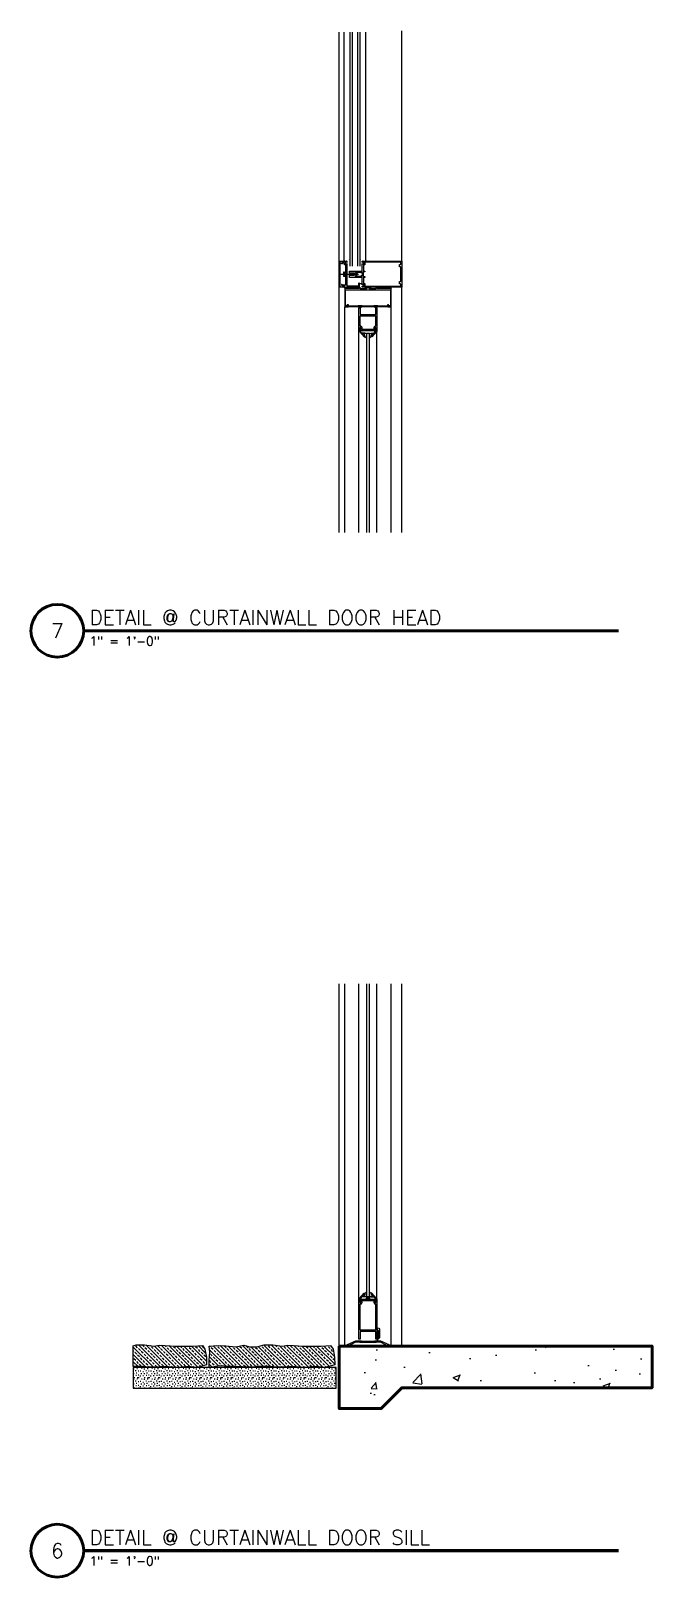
# Model space of a CAD drawing. Header units: inches. Extents: x 4066 to 5785, y 40 to 930.
# Drawn here: x 5228.2 to 5287.8, y 39.7 to 188.1 of the extents above; entities that cross this region are included whole.
import ezdxf
from ezdxf.enums import TextEntityAlignment as Align

# ---------------------------------------------------------------- set-up
doc = ezdxf.new("R2010")
doc.units = ezdxf.units.IN
doc.header["$LTSCALE"] = 0.5
doc.header["$MEASUREMENT"] = 0
doc.layers.get('0').update_dxf_attribs({"lineweight": 18})
for name, color, linetype, lineweight in [('A-Detl-Fine', 90, 'Continuous', 18), ('A-Detl-Medm', 31, 'Continuous', 25), ('A-Detl-Patt', 190, 'Continuous', 18), ('A-Detl-Thin', 150, 'Continuous', 18), ('A-Detl-Wide', 213, 'Continuous', 50), ('G-Anno-Ttlb', 213, 'Continuous', 50)]:
    doc.layers.add(name, color=color, linetype=linetype, lineweight=lineweight)
doc.styles.add('Arch-Dim', font='romans.shx', dxfattribs={"width": 0.75})
doc.styles.add('RomanS', font='romans.shx')

# ---------------------------------------------------------------- blocks, each defined once
blk = doc.blocks.new('*U60')
at = {"layer": 'A-Detl-Patt'}
h = blk.add_hatch(dxfattribs=at)
h.set_pattern_fill('ANSI33', color=256, scale=2, style=0)
h.paths.add_polyline_path([(0.85, -0.06), (1.71, 0.04), (2.68, -0.07), (3.59, 0.01), (4.49, 0.01), (5.45, -0.02), (6.07, 0.04), (6.74, 0.02), (7.26, 0.07), (7.81, -0.02), (8.78, -0.01), (9.39, 0.02), (10.07, 0.02), (11.01, 0.1), (11.98, -0.08), (11.97, 0.65), (11.92, 1.42), (11.97, 2), (11.11, 2.04), (10.39, 2.02), (9.42, 1.91), (8.66, 2.07), (8.12, 1.93), (7.41, 1.91), (6.7, 2.1), (5.88, 2.1), (4.99, 1.99), (4.45, 2.07), (3.89, 2.06), (2.93, 1.98), (2.03, 2), (1.23, 1.98), (0.33, 2.04), (0.09, 1.71), (-0.05, 0.92), (-0.07, 0.18)])
at = {"color": 0, "linetype": 'ByBlock'}
blk.add_lwpolyline([(0.85, -0.06), (1.71, 0.04), (2.68, -0.07), (3.59, 0.01), (4.49, 0.01), (5.45, -0.02), (6.07, 0.04), (6.74, 0.02), (7.26, 0.07), (7.81, -0.02), (8.78, -0.01), (9.39, 0.02), (10.07, 0.02), (11.01, 0.1), (11.98, -0.08), (11.97, 0.65), (11.92, 1.42), (11.97, 2), (11.11, 2.04), (10.39, 2.02), (9.42, 1.91), (8.66, 2.07), (8.12, 1.93), (7.41, 1.91), (6.7, 2.1), (5.88, 2.1), (4.99, 1.99), (4.45, 2.07), (3.89, 2.06), (2.93, 1.98), (2.03, 2), (1.23, 1.98), (0.33, 2.04), (0.09, 1.71), (-0.05, 0.92), (-0.07, 0.18)], close=True, dxfattribs=at)
blk = doc.blocks.new('*U158')
at = {"layer": 'A-Detl-Patt'}
h = blk.add_hatch(dxfattribs=at)
h.set_pattern_fill('ANSI33', color=256, scale=2, style=0)
h.paths.add_polyline_path([(0.85, -0.06), (1.71, 0.04), (2.68, -0.07), (3.59, 0.01), (4.49, 0.01), (5.45, -0.02), (6.07, 0.04), (6.74, 0.02), (6.96, 0.04), (6.96, 2.03), (6.7, 2.1), (5.88, 2.1), (4.99, 1.99), (4.45, 2.07), (3.89, 2.06), (2.93, 1.98), (2.03, 2), (1.23, 1.98), (0.33, 2.04), (0.09, 1.71), (-0.05, 0.92), (-0.07, 0.18)], flags=0)
at = {"color": 0, "linetype": 'ByBlock'}
blk.add_lwpolyline([(0.85, -0.06), (1.71, 0.04), (2.68, -0.07), (3.59, 0.01), (4.49, 0.01), (5.45, -0.02), (6.07, 0.04), (6.74, 0.02), (6.96, 0.04), (6.96, 2.03), (6.7, 2.1), (5.88, 2.1), (4.99, 1.99), (4.45, 2.07), (3.89, 2.06), (2.93, 1.98), (2.03, 2), (1.23, 1.98), (0.33, 2.04), (0.09, 1.71), (-0.05, 0.92), (-0.07, 0.18), (0.85, -0.06)], close=True, dxfattribs=at)
blk = doc.blocks.new('*U67')
at = {"layer": 'A-Detl-Patt'}
h = blk.add_hatch(dxfattribs=at)
h.set_pattern_fill('CONCRETE_C', color=256, style=0)
h.set_pattern_definition([(50, (0, 0), (7.1726, -0.6275), [0.75, -8.25]), (355, (0, 0), (-1.3875, 7.522), [0.6, -6.6]), (100.451, (0.598, -0.052), (5.7851, 6.8944), [0.6374, -7.0114]), (46.184, (0, 2), (10.6724, -1.6552), [1.125, -12.375]), (96.636, (0.889, 1.862), (9.3466, 9.741), [0.956, -10.517]), (351.184, (0, 2), (9.3466, 9.741), [0.9, -9.9]), (21, (1, 1.5), (5.9691, -4.0262), [0.75, -8.25]), (326, (1, 1.5), (2.4332, 7.2515), [0.6, -6.6]), (71.451, (1.4974, 1.1645), (8.4022, 3.2253), [0.6374, -7.0114]), (37.5, (0, 0), (0.1216, 3.32894), [0, -6.52, 0, -6.7, 0, -6.625]), (7.5, (0, 0), (2.6307, 3.9441), [0, -3.82, 0, -6.37, 0, -2.525]), (327.5, (-2.23, 0), (5.33822, -0.22555), [0, -2.5, 0, -7.8, 0, -10.35]), (317.5, (-3.23, 0), (5.83186, 1.00105), [0, -3.25, 0, -5.18, 0, -7.35])])
h.paths.add_polyline_path([(0, 0), (0, -6), (4, -6), (6, -4), (30, -4), (30, 0)], flags=0)
at = {"layer": 'A-Detl-Wide'}
blk.add_lwpolyline([(0, 0), (0, -6), (4, -6), (6, -4), (30, -4), (30, 0), (0, 0)], close=True, dxfattribs=at)
blk = doc.blocks.new('Anno_Title_A1')
at = {"color": 0, "linetype": 'ByBlock', "lineweight": -2}
blk.add_circle((0, 0), 2.25, dxfattribs=at)
blk.add_circle((0, 0), 2.25, dxfattribs=at)
at = {"color": 0, "linetype": 'ByBlock', "lineweight": -2, "style": 'RomanS'}
blk.add_attdef('NUMBER', text='', height=1.25, dxfattribs=at).set_placement((0, 0), align=Align.MIDDLE)
blk = doc.blocks.new('Anno_Title_T1')
at = {"color": 0, "linetype": 'ByBlock', "lineweight": -2, "style": 'RomanS'}
blk.add_attdef('TITLE', (2.75, 0.5), '', height=1.25, dxfattribs=at)
blk.add_attdef('SCALE', text='', height=0.75, dxfattribs=at).set_placement((2.75, -0.5), align=Align.TOP_LEFT)

msp = doc.modelspace()

# ---------------------------------------------------------------- hatches: boundary and pattern name
at = {"layer": 'A-Detl-Patt'}
h = msp.add_hatch(dxfattribs=at)
h.set_pattern_fill('GENERAL_STIPPLE', color=256, style=0)
h.set_pattern_definition([(180, (5257.422, 59.8221), (0, 1), [0, -1]), (180, (5257.102, 59.8421), (0, 1), [0, -1]), (180, (5257.282, 60.0621), (0, 1), [0, -1]), (180, (5257.062, 60.2221), (0, 1), [0, -1]), (180, (5257.322, 60.2821), (0, 1), [0, -1]), (180, (5257.242, 60.5221), (0, 1), [0, -1]), (180, (5257.382, 60.7021), (0, 1), [0, -1]), (180, (5257.062, 60.6821), (0, 1), [0, -1]), (180, (5256.822, 60.7221), (0, 1), [0, -1]), (180, (5256.702, 60.4821), (0, 1), [0, -1]), (180, (5256.502, 60.4621), (0, 1), [0, -1]), (180, (5256.502, 60.1021), (0, 1), [0, -1]), (180, (5256.682, 59.9821), (0, 1), [0, -1]), (180, (5256.962, 60.0421), (0, 1), [0, -1]), (180, (5256.782, 60.2221), (0, 1), [0, -1]), (180, (5256.962, 60.4021), (0, 1), [0, -1]), (180, (5256.542, 59.8421), (0, 1), [0, -1])])
h.paths.add_polyline_path([(5257.46205, 57.80212), (5257.46205, 59.80212), (5238.00842, 59.80212), (5238.00842, 57.80212)], flags=0)

# ---------------------------------------------------------------- linework, layer by layer
at = {"layer": 'A-Detl-Fine'}
for p, q in [((5258.2309, 165.96327), (5258.23092, 187.94165)), ((5260.31041, 165.96327), (5260.31043, 187.94165)), ((5257.90882, 164.71327), (5259.60263, 164.71327)), ((5258.15993, 164.87226), (5258.15993, 164.56788)), ((5258.17222, 164.90667), (5258.19093, 164.90667)), ((5258.19093, 164.90667), (5258.19093, 164.53348)), ((5258.19485, 164.92299), (5258.33453, 164.92299)), ((5258.19485, 164.82153), (5258.33453, 164.82153)), ((5258.22016, 166.02228), (5258.22016, 165.96148)), ((5258.33453, 164.97008), (5258.37453, 164.97008)), ((5258.33453, 164.97008), (5258.33453, 164.47008)), ((5258.37453, 164.97008), (5258.37453, 164.47008)), ((5260.31015, 166.02228), (5260.31015, 165.96327)), ((5258.17222, 164.53348), (5258.19093, 164.53348)), ((5258.19485, 164.61861), (5258.33453, 164.61861)), ((5258.19485, 164.51716), (5258.33453, 164.51716)), ((5258.33453, 164.47008), (5258.37453, 164.47008)), ((5259.71914, 163.83327), (5259.96914, 163.83327)), ((5259.6299, 161.62327), (5259.6299, 161.65827)), ((5259.8999, 161.65827), (5259.6299, 161.65827)), ((5259.8999, 161.62327), (5259.6299, 161.62327)), ((5259.66346, 161.56802), (5259.65664, 161.47047)), ((5259.66732, 161.62327), (5259.66618, 161.60697)), ((5259.69177, 161.62327), (5259.68376, 161.47047)), ((5259.71617, 161.62327), (5259.71083, 161.47047)), ((5259.74054, 161.62327), (5259.73787, 161.47047)), ((5259.7649, 161.47047), (5259.7649, 161.62327)), ((5259.79192, 161.47047), (5259.78925, 161.62327)), ((5259.81914, 161.47047), (5259.8138, 161.62327)), ((5259.84621, 161.47047), (5259.8382, 161.62327)), ((5259.86378, 161.60711), (5259.86265, 161.62327)), ((5259.87333, 161.47047), (5259.86652, 161.56791)), ((5259.8999, 161.62327), (5259.8999, 161.65827)), ((5261.1409, 161.62327), (5261.1409, 161.65827)), ((5261.4109, 161.65827), (5261.1409, 161.65827)), ((5261.4109, 161.62327), (5261.1409, 161.62327)), ((5261.17446, 161.56802), (5261.16764, 161.47047)), ((5261.17832, 161.62327), (5261.17718, 161.60697)), ((5261.20277, 161.62327), (5261.19476, 161.47047)), ((5261.22717, 161.62327), (5261.22183, 161.47047)), ((5261.25154, 161.62327), (5261.24887, 161.47047)), ((5261.2759, 161.47047), (5261.2759, 161.62327)), ((5261.30292, 161.47047), (5261.30025, 161.62327)), ((5261.33014, 161.47047), (5261.3248, 161.62327)), ((5261.35721, 161.47047), (5261.3492, 161.62327)), ((5261.37478, 161.60711), (5261.37365, 161.62327)), ((5261.38433, 161.47047), (5261.37752, 161.56791)), ((5261.4109, 161.62327), (5261.4109, 161.65827)), ((5259.65839, 139.94165), (5259.6584, 159.22682)), ((5261.38239, 139.94165), (5261.3824, 159.22682)), ((5259.65839, 66.40109), (5259.65839, 96.60943)), ((5261.38239, 66.3996), (5261.38239, 96.60943)), ((5260.7079, 66.58709), (5260.3329, 66.58709)), ((5260.3329, 66.58709), (5260.3329, 66.33709)), ((5260.70313, 66.58439), (5260.33577, 66.34264)), ((5260.33577, 66.58439), (5260.7055, 66.34264)), ((5260.7079, 66.33709), (5260.7079, 66.58709))]:
    msp.add_line(p, q, dxfattribs=at)
at = {"layer": 'A-Detl-Fine', "linetype": 'Continuous'}
for p, q in [((5260.30634, 159.02338), (5260.2079, 159.02338)), ((5260.35123, 159.01119), (5260.30634, 159.02338)), ((5260.35123, 159.01119), (5260.30634, 159.02338)), ((5260.3832, 158.97922), (5260.35123, 159.01119)), ((5260.3832, 158.97922), (5260.35123, 159.01119)), ((5260.39539, 158.93433), (5260.3832, 158.97922)), ((5260.39539, 158.93433), (5260.3832, 158.97922)), ((5260.65759, 158.97922), (5260.6454, 158.93433)), ((5260.65759, 158.97922), (5260.6454, 158.93433)), ((5260.68956, 159.01119), (5260.65759, 158.97922)), ((5260.68956, 159.01119), (5260.65759, 158.97922)), ((5260.73445, 159.02338), (5260.68956, 159.01119)), ((5260.73445, 159.02338), (5260.68956, 159.01119)), ((5260.73445, 159.02338), (5260.8329, 159.02338)), ((5260.285, 158.66076), (5260.20758, 158.69737)), ((5260.285, 158.66076), (5260.20758, 158.69737)), ((5260.3954, 158.56313), (5260.285, 158.66076)), ((5260.34917, 158.60401), (5260.285, 158.66076)), ((5260.75548, 158.66076), (5260.6454, 158.56427)), ((5260.75548, 158.66076), (5260.69074, 158.60401)), ((5260.83321, 158.69737), (5260.75548, 158.66076)), ((5260.83321, 158.69737), (5260.75548, 158.66076))]:
    msp.add_line(p, q, dxfattribs=at)
at = {"layer": 'A-Detl-Fine', "const_width": 0.01111}
for points in [[(5258.7704, 166.10025), (5258.22016, 166.02228)], [(5258.74762, 165.01914), (5258.50332, 165.01914)], [(5258.50355, 165.49457), (5258.74786, 165.49457)], [(5259.7704, 166.09876), (5260.31015, 166.02228)], [(5259.96891, 165.49457), (5259.7704, 165.49457)], [(5258.50332, 164.4074), (5258.74762, 164.4074)]]:
    msp.add_lwpolyline(points, dxfattribs=at)
at = {"layer": 'A-Detl-Fine', "linetype": 'Continuous', "const_width": 0.01111}
for points in [[(5258.74762, 164.95807), (5258.74762, 165.01914)], [(5258.74762, 164.4074), (5258.74762, 164.46848)]]:
    msp.add_lwpolyline(points, dxfattribs=at)
at = {"layer": 'A-Detl-Fine'}
for points in [[(5260.3954, 66.69439, -0.414213716), (5260.30634, 66.60534), (5260.2079, 66.60534)], [(5260.6454, 66.69439, 0.414213716), (5260.73445, 66.60534), (5260.8329, 66.60534)]]:
    msp.add_lwpolyline(points, format="xyb", dxfattribs=at)
msp.add_lwpolyline([(5261.56685, 62.63309), (5261.64685, 62.63309), (5261.64685, 62.95309), (5261.59785, 62.95309), (5261.59785, 62.90809), (5261.53285, 62.90809), (5261.53285, 62.95509), (5261.48285, 63.01609), (5261.48285, 63.24709), (5261.53285, 63.30809), (5261.53285, 63.35509), (5261.59785, 63.35509), (5261.59785, 63.31009), (5261.64685, 63.31009), (5261.64685, 63.47009), (5261.64385, 63.49009), (5261.63385, 63.50709), (5261.61985, 63.52109), (5261.60085, 63.53009), (5261.39685, 63.58509), (5261.39685, 62.63309), (5261.47685, 62.63309), (5261.39585, 62.42409), (5261.39385, 62.41309), (5261.40085, 62.39409), (5261.41585, 62.38509), (5261.43385, 62.38609), (5261.44785, 62.40009), (5261.56685, 62.63309), (5261.56685, 62.65509), (5261.58685, 62.65509), (5261.58685, 62.79009), (5261.45685, 62.79009), (5261.45685, 62.65509), (5261.47685, 62.65509), (5261.47685, 62.63309)], dxfattribs=at)
msp.add_lwpolyline([(5261.64685, 62.95609), (5261.64685, 63.30709), (5261.59385, 63.30709), (5261.59385, 63.35309), (5261.53785, 63.35309), (5261.53785, 62.91009), (5261.59385, 62.91009), (5261.59385, 62.95609)], close=True, dxfattribs=at)
for centre in [(5258.52056, 163.40077), (5262.5204, 163.40077)]:
    msp.add_circle(centre, 0.0625, dxfattribs=at)
for centre, radius, start, end in [((5258.21424, 164.87226), 0.05431, 110.9107, 249.0893), ((5258.32478, 164.72008), 0.16485, 142.0123, 217.9877), ((5258.21424, 164.56788), 0.05431, 110.9107, 249.0893), ((5258.22502, 163.40077), 0.09338, 317.9864211, 42.0135789), ((5262.81578, 163.40077), 0.09338, 137.9864211, 222.0135789), ((5260.11696, 67.22231), 0.30526, 287.3296553, 335.8014888), ((5260.92383, 67.22231), 0.30526, 204.1985112, 252.6703447)]:
    msp.add_arc(centre, radius, start, end, dxfattribs=at)
at = {"layer": 'A-Detl-Medm', "linetype": 'Continuous'}
for p, q in [((5258.77068, 187.94165), (5258.77065, 165.47465)), ((5259.02065, 165.47465), (5259.02068, 187.94165)), ((5259.52068, 187.94165), (5259.52065, 165.47465)), ((5259.77065, 165.47465), (5259.77068, 187.94165)), ((5260.3954, 139.94165), (5260.3954, 159.03932)), ((5260.3954, 159.03932), (5260.6454, 159.03932)), ((5260.6454, 159.03932), (5260.6454, 139.94165)), ((5260.3954, 66.58709), (5260.3954, 96.60943)), ((5260.6454, 96.60943), (5260.6454, 66.58709))]:
    msp.add_line(p, q, dxfattribs=at)
at = {"layer": 'A-Detl-Medm', "linetype": 'Continuous', "const_width": 0.01111}
for points in [[(5259.7704, 165.47465), (5258.7704, 165.47465)], [(5259.5204, 165.71895), (5259.0204, 165.71895)]]:
    msp.add_lwpolyline(points, dxfattribs=at)
at = {"layer": 'A-Detl-Medm'}
msp.add_lwpolyline([(5257.46205, 57.80212), (5257.46205, 59.80212), (5238.00842, 59.80212), (5238.00842, 57.80212), (5257.46205, 57.80212)], close=True, dxfattribs=at)
at = {"layer": 'A-Detl-Thin'}
for p, q in [((5257.77065, 165.96327), (5257.77068, 187.94165)), ((5263.77072, 165.96327), (5263.77077, 188.05969)), ((5257.7704, 163.46327), (5257.7704, 165.96327)), ((5257.7704, 165.96327), (5258.20428, 165.96327)), ((5258.18475, 165.91439), (5257.82903, 165.91439)), ((5257.82903, 165.91439), (5257.82903, 163.51212)), ((5257.97956, 165.74255), (5257.98469, 165.76168)), ((5257.98479, 165.7228), (5257.97956, 165.74255)), ((5257.98469, 165.76168), (5257.99909, 165.77616)), ((5257.99927, 165.7084), (5257.98479, 165.7228)), ((5257.99908, 165.77618), (5258.17753, 165.87921)), ((5257.99909, 165.77616), (5257.99908, 165.77618)), ((5258.0184, 165.70327), (5257.99927, 165.7084)), ((5258.03815, 165.70849), (5258.0184, 165.70327)), ((5258.03817, 165.70847), (5258.03815, 165.70849)), ((5258.14095, 165.7678), (5258.03817, 165.70847)), ((5258.2727, 165.7678), (5258.14095, 165.7678)), ((5258.17753, 165.87921), (5258.17755, 165.87925)), ((5258.17755, 165.87925), (5258.21006, 165.8477)), ((5258.18475, 165.88508), (5258.18475, 165.91439)), ((5258.18477, 165.88508), (5258.18475, 165.88508)), ((5258.1901, 165.86537), (5258.18477, 165.88508)), ((5258.20411, 165.85137), (5258.1901, 165.86537)), ((5258.22382, 165.84603), (5258.20411, 165.85137)), ((5258.20428, 165.96327), (5258.20428, 165.96323)), ((5258.20428, 165.96323), (5258.23385, 165.95522)), ((5258.21006, 165.8477), (5258.25194, 165.85457)), ((5258.24354, 165.85136), (5258.22382, 165.84603)), ((5258.23385, 165.95522), (5258.25488, 165.9342)), ((5258.25755, 165.86537), (5258.24354, 165.85136)), ((5258.25194, 165.85457), (5258.27266, 165.89484)), ((5258.25488, 165.9342), (5258.2629, 165.90463)), ((5258.26288, 165.88508), (5258.25755, 165.86537)), ((5258.26292, 165.88508), (5258.26288, 165.88508)), ((5258.2629, 165.90463), (5258.26292, 165.90463)), ((5258.26292, 165.90463), (5258.26292, 165.88508)), ((5258.27266, 165.89484), (5258.2727, 165.89484)), ((5258.2727, 165.89484), (5258.2727, 165.93393)), ((5258.2727, 165.93393), (5258.27272, 165.93393)), ((5258.2727, 165.6564), (5258.2727, 165.7678)), ((5258.27272, 165.65642), (5258.2727, 165.6564)), ((5258.27272, 165.93393), (5258.27673, 165.94872)), ((5258.28072, 165.62684), (5258.27272, 165.65642)), ((5258.27673, 165.94872), (5258.28723, 165.95923)), ((5258.30174, 165.60582), (5258.28072, 165.62684)), ((5258.28723, 165.95923), (5258.30201, 165.96323)), ((5258.33132, 165.5978), (5258.30174, 165.60582)), ((5258.30201, 165.96323), (5258.30201, 165.96327)), ((5258.30201, 165.96327), (5258.48378, 165.96327)), ((5258.33132, 165.59778), (5258.33132, 165.5978)), ((5258.40559, 165.59778), (5258.33132, 165.59778)), ((5258.35676, 165.83035), (5258.35674, 165.83035)), ((5258.35674, 165.83035), (5258.35674, 165.74437)), ((5258.35674, 165.74437), (5258.35676, 165.74437)), ((5258.36342, 165.85502), (5258.35676, 165.83035)), ((5258.35676, 165.74437), (5258.3634, 165.71972)), ((5258.3634, 165.71972), (5258.38093, 165.70219)), ((5258.38095, 165.87254), (5258.36342, 165.85502)), ((5258.38093, 165.70219), (5258.40559, 165.69553)), ((5258.40559, 165.87919), (5258.38095, 165.87254)), ((5258.38117, 165.00644), (5258.40559, 165.03086)), ((5258.38117, 164.72793), (5258.38117, 165.00644)), ((5258.39583, 164.71327), (5258.38117, 164.72793)), ((5258.38117, 164.69862), (5258.39583, 164.71327)), ((5258.38117, 164.42012), (5258.38117, 164.69862)), ((5258.41586, 165.87921), (5258.40559, 165.87921)), ((5258.40559, 165.87921), (5258.40559, 165.87919)), ((5258.40559, 165.69553), (5258.40559, 165.69549)), ((5258.40559, 165.69549), (5258.41586, 165.69549)), ((5258.40559, 165.03086), (5258.40559, 165.59778)), ((5258.41586, 165.87919), (5258.41586, 165.87921)), ((5258.43879, 165.87616), (5258.41586, 165.87919)), ((5258.41586, 165.69551), (5258.43878, 165.69854)), ((5258.41586, 165.69549), (5258.41586, 165.69551)), ((5258.43878, 165.69854), (5258.45994, 165.70734)), ((5258.45995, 165.86735), (5258.43879, 165.87616)), ((5258.45994, 165.70734), (5258.47824, 165.72147)), ((5258.47824, 165.85323), (5258.45995, 165.86735)), ((5258.47828, 165.85328), (5258.47824, 165.85323)), ((5258.47824, 165.72147), (5258.47828, 165.72143)), ((5258.48886, 165.84893), (5258.47828, 165.85328)), ((5258.47828, 165.72143), (5258.48886, 165.72579)), ((5258.48378, 165.96327), (5258.48378, 165.96323)), ((5258.48378, 165.96323), (5258.49362, 165.96056)), ((5258.49886, 165.85305), (5258.48886, 165.84893)), ((5258.48886, 165.72579), (5258.49885, 165.72167)), ((5258.49362, 165.96056), (5258.50062, 165.95356)), ((5258.49885, 165.72167), (5258.50329, 165.71113)), ((5258.50331, 165.86359), (5258.49886, 165.85305)), ((5258.50062, 165.95356), (5258.50329, 165.94372)), ((5258.50329, 165.94372), (5258.50332, 165.94372)), ((5258.50329, 165.71113), (5258.50332, 165.71113)), ((5258.50332, 165.86359), (5258.50331, 165.86359)), ((5258.50332, 165.94372), (5258.50332, 165.86359)), ((5258.50332, 165.71113), (5258.50332, 164.93315)), ((5258.50332, 164.93315), (5258.51797, 164.91849)), ((5258.51797, 164.91849), (5258.50332, 164.90382)), ((5258.50332, 164.90382), (5258.50332, 164.52271)), ((5258.73295, 164.9654), (5258.74762, 164.98005)), ((5258.74762, 164.95073), (5258.73295, 164.9654)), ((5258.73295, 164.86473), (5258.74762, 164.8794)), ((5258.74762, 164.85009), (5258.73295, 164.86473)), ((5258.74762, 164.98005), (5258.74762, 165.01914)), ((5258.74762, 165.01914), (5259.8851, 165.01914)), ((5258.74762, 164.8794), (5258.74762, 164.95073)), ((5258.74762, 164.81099), (5258.74762, 164.85009)), ((5259.16783, 164.81099), (5258.74762, 164.81099)), ((5259.38096, 164.75387), (5259.16783, 164.81099)), ((5259.32802, 164.88268), (5259.33141, 164.90843)), ((5259.34836, 164.8638), (5259.32802, 164.88268)), ((5259.33141, 164.90843), (5259.35595, 164.92139)), ((5259.34838, 164.86378), (5259.34836, 164.8638)), ((5259.40627, 164.84827), (5259.34838, 164.86378)), ((5259.35595, 164.92139), (5259.35595, 164.92143)), ((5259.35595, 164.92143), (5259.8089, 164.92143)), ((5259.38096, 164.75386), (5259.38096, 164.75387)), ((5259.40866, 164.73034), (5259.38096, 164.75386)), ((5259.40625, 164.84825), (5259.40627, 164.84827)), ((5259.457, 164.82362), (5259.40625, 164.84825)), ((5259.40866, 164.69619), (5259.40866, 164.73034)), ((5259.49084, 164.78505), (5259.457, 164.82362)), ((5259.50775, 164.73812), (5259.49084, 164.78505)), ((5259.50775, 164.68841), (5259.50775, 164.73812)), ((5259.8089, 164.92143), (5259.8089, 164.92146)), ((5259.8089, 164.92146), (5259.83288, 164.89025)), ((5259.83288, 164.89025), (5259.86592, 164.87)), ((5259.86592, 164.87), (5259.90461, 164.86281)), ((5259.8851, 165.01914), (5259.89002, 165.01779)), ((5259.89002, 165.01779), (5259.89352, 165.01429)), ((5259.89352, 165.01429), (5259.89486, 165.00937)), ((5259.89486, 165.00937), (5259.89488, 165.00937)), ((5259.89488, 165.00937), (5259.89488, 164.97028)), ((5259.89488, 164.97028), (5259.8949, 164.97028)), ((5259.8949, 164.97028), (5259.89622, 164.96536)), ((5259.89622, 164.96536), (5259.89972, 164.96186)), ((5259.89972, 164.96186), (5259.90464, 164.96054)), ((5259.90461, 164.86281), (5259.90464, 164.86279)), ((5259.90464, 164.96054), (5259.90464, 164.9605)), ((5259.90464, 164.9605), (5259.95938, 164.9605)), ((5259.90464, 164.86279), (5259.96914, 164.86279)), ((5259.95938, 164.96052), (5259.9643, 164.96185)), ((5259.95938, 164.9605), (5259.95938, 164.96052)), ((5259.9643, 164.96185), (5259.9678, 164.96536)), ((5259.9678, 164.96536), (5259.96914, 164.97028)), ((5259.96914, 165.86359), (5259.96914, 165.94372)), ((5259.96914, 165.94372), (5259.96918, 165.94372)), ((5259.96918, 165.86359), (5259.96914, 165.86359)), ((5259.96914, 165.36716), (5259.96914, 165.71113)), ((5259.96914, 165.71113), (5259.96918, 165.71113)), ((5259.9838, 165.35249), (5259.96914, 165.36716)), ((5259.96914, 165.33783), (5259.9838, 165.35249)), ((5259.96914, 164.97028), (5259.96914, 165.33783)), ((5259.96914, 164.86279), (5259.96914, 164.56376)), ((5259.96918, 165.94372), (5259.97184, 165.95356)), ((5259.97361, 165.85305), (5259.96918, 165.86359)), ((5259.96918, 165.71113), (5259.97361, 165.72167)), ((5259.97184, 165.95356), (5259.97884, 165.96056)), ((5259.9836, 165.84893), (5259.97361, 165.85305)), ((5259.97361, 165.72167), (5259.9836, 165.72579)), ((5259.97884, 165.96056), (5259.98868, 165.96323)), ((5259.99418, 165.85328), (5259.9836, 165.84893)), ((5259.9836, 165.72579), (5259.99418, 165.72143)), ((5259.98868, 165.96323), (5259.98868, 165.96327)), ((5259.98868, 165.96327), (5263.77072, 165.96327)), ((5259.99424, 165.85327), (5259.99418, 165.85328)), ((5259.99418, 165.72143), (5259.99418, 165.72149)), ((5259.99418, 165.72149), (5260.01248, 165.70735)), ((5260.01254, 165.86737), (5259.99424, 165.85327)), ((5260.01248, 165.70735), (5260.03365, 165.69854)), ((5260.0337, 165.87617), (5260.01254, 165.86737)), ((5260.03365, 165.69854), (5260.05658, 165.69551)), ((5260.0566, 165.87919), (5260.0337, 165.87617)), ((5260.05658, 165.69551), (5260.0566, 165.69549)), ((5260.06687, 165.87921), (5260.0566, 165.87921)), ((5260.0566, 165.87921), (5260.0566, 165.87919)), ((5260.0566, 165.69549), (5260.06687, 165.69549)), ((5260.09153, 165.87254), (5260.06687, 165.87921)), ((5260.06687, 165.69551), (5260.09153, 165.70218)), ((5260.06687, 165.69549), (5260.06687, 165.69551)), ((5260.19391, 164.94097), (5260.06687, 164.94097)), ((5260.06687, 164.94097), (5260.06687, 164.48558)), ((5260.19391, 165.61634), (5260.09129, 165.61634)), ((5260.09129, 165.61634), (5260.09129, 165.01914)), ((5260.09129, 165.01914), (5260.19391, 165.01914)), ((5260.10905, 165.85501), (5260.09153, 165.87254)), ((5260.09153, 165.70218), (5260.10905, 165.71971)), ((5260.1157, 165.83035), (5260.10905, 165.85501)), ((5260.10905, 165.71971), (5260.1157, 165.74437)), ((5260.11572, 165.83035), (5260.1157, 165.83035)), ((5260.1157, 165.74437), (5260.11572, 165.74437)), ((5260.11572, 165.74437), (5260.11572, 165.83035)), ((5260.20375, 165.61904), (5260.19391, 165.61638)), ((5260.19391, 165.61638), (5260.19391, 165.61634)), ((5260.19391, 165.01914), (5260.19391, 165.01912)), ((5260.19391, 165.01912), (5260.20375, 165.01644)), ((5260.20375, 164.94365), (5260.19391, 164.94099)), ((5260.19391, 164.94099), (5260.19391, 164.94097)), ((5260.21076, 165.62604), (5260.20375, 165.61904)), ((5260.20375, 165.01644), (5260.21075, 165.00944)), ((5260.21076, 164.95065), (5260.20375, 164.94365)), ((5260.21075, 165.00944), (5260.21342, 164.99959)), ((5260.21343, 165.63588), (5260.21076, 165.62604)), ((5260.21343, 164.9605), (5260.21076, 164.95065)), ((5260.21342, 164.99959), (5260.21345, 164.99959)), ((5260.21345, 165.63588), (5260.21343, 165.63588)), ((5260.21345, 164.9605), (5260.21343, 164.9605)), ((5260.21347, 165.83623), (5260.21345, 165.83623)), ((5260.21345, 165.83623), (5260.21345, 165.63588)), ((5260.21345, 164.99959), (5260.21345, 164.9605)), ((5260.21746, 165.85101), (5260.21347, 165.83623)), ((5260.22797, 165.86152), (5260.21746, 165.85101)), ((5260.24276, 165.86551), (5260.22797, 165.86152)), ((5263.67299, 165.86553), (5260.24276, 165.86553)), ((5260.24276, 165.86553), (5260.24276, 165.86551)), ((5263.55571, 165.4209), (5263.55571, 165.65055)), ((5263.55571, 165.65055), (5263.61435, 165.65055)), ((5263.61435, 165.4209), (5263.55571, 165.4209)), ((5263.61435, 165.65056), (5263.64393, 165.65857)), ((5263.61435, 165.65055), (5263.61435, 165.65056)), ((5263.61435, 165.42088), (5263.61435, 165.4209)), ((5263.64393, 165.41288), (5263.61435, 165.42088)), ((5263.64393, 165.65857), (5263.66496, 165.6796)), ((5263.66496, 165.39184), (5263.64393, 165.41288)), ((5263.66496, 165.6796), (5263.67295, 165.70919)), ((5263.67295, 165.36226), (5263.66496, 165.39184)), ((5263.67295, 165.70919), (5263.67299, 165.70919)), ((5263.67299, 165.36226), (5263.67295, 165.36226)), ((5263.67299, 165.70919), (5263.67299, 165.86553)), ((5263.67299, 164.06425), (5263.67299, 165.36226)), ((5263.77072, 165.96327), (5263.77072, 163.46327)), ((5258.20428, 163.46327), (5257.7704, 163.46327)), ((5257.77066, 139.94165), (5257.77066, 163.46281)), ((5257.82903, 163.51212), (5258.18475, 163.51212)), ((5257.98732, 163.65471), (5258.16995, 163.54927)), ((5258.1325, 163.66327), (5258.02732, 163.72399)), ((5258.40559, 163.66327), (5258.1325, 163.66327)), ((5258.18475, 163.54212), (5258.18475, 163.51212)), ((5258.26475, 163.52212), (5258.26475, 163.54212)), ((5258.26732, 163.53327), (5258.26732, 163.49327)), ((5258.2944, 163.33827), (5258.30165, 163.33827)), ((5258.29732, 163.46327), (5259.71914, 163.46327)), ((5258.40559, 164.39567), (5258.38117, 164.42012)), ((5258.40559, 163.66327), (5258.40559, 164.39567)), ((5258.50332, 164.52271), (5258.51797, 164.50806)), ((5258.51797, 164.50806), (5258.50332, 164.4934)), ((5258.50332, 164.4934), (5258.50332, 163.6233)), ((5259.55914, 163.56327), (5258.56332, 163.56327)), ((5258.73295, 164.5618), (5258.74762, 164.57646)), ((5258.74762, 164.54714), (5258.73295, 164.5618)), ((5258.73295, 164.46115), (5258.74762, 164.47582)), ((5258.74762, 164.44649), (5258.73295, 164.46115)), ((5258.74762, 164.57646), (5258.74762, 164.61556)), ((5258.74762, 164.61556), (5259.16783, 164.61556)), ((5258.74762, 164.47582), (5258.74762, 164.54714)), ((5258.74762, 164.4074), (5258.74762, 164.44649)), ((5259.8851, 164.4074), (5258.74762, 164.4074)), ((5259.16783, 164.61556), (5259.38096, 164.67266)), ((5259.32802, 164.54386), (5259.34838, 164.56273)), ((5259.33141, 164.51812), (5259.32802, 164.54386)), ((5259.35595, 164.50514), (5259.33141, 164.51812)), ((5259.34838, 164.56275), (5259.40627, 164.57828)), ((5259.34838, 164.56273), (5259.34838, 164.56275)), ((5259.35595, 164.50512), (5259.35595, 164.50514)), ((5259.8089, 164.50512), (5259.35595, 164.50512)), ((5259.38096, 164.67268), (5259.40866, 164.69619)), ((5259.38096, 164.67266), (5259.38096, 164.67268)), ((5259.40625, 164.57828), (5259.457, 164.60292)), ((5259.40627, 164.57828), (5259.40625, 164.57828)), ((5259.457, 164.60292), (5259.49084, 164.64149)), ((5259.49084, 164.64149), (5259.50775, 164.68841)), ((5259.61914, 163.83327), (5259.61914, 163.62327)), ((5259.68914, 163.86327), (5259.64914, 163.86327)), ((5259.71914, 163.46327), (5259.71914, 163.83327)), ((5259.80892, 164.50516), (5259.8089, 164.50512)), ((5259.83292, 164.53636), (5259.80892, 164.50516)), ((5259.86597, 164.55658), (5259.83292, 164.53636)), ((5259.90466, 164.56375), (5259.86597, 164.55658)), ((5259.89002, 164.40876), (5259.8851, 164.40743)), ((5259.8851, 164.40743), (5259.8851, 164.4074)), ((5259.89352, 164.41226), (5259.89002, 164.40876)), ((5259.89486, 164.41718), (5259.89352, 164.41226)), ((5259.89488, 164.41718), (5259.89486, 164.41718)), ((5259.8949, 164.45627), (5259.89488, 164.45627)), ((5259.89488, 164.45627), (5259.89488, 164.41718)), ((5259.89622, 164.46119), (5259.8949, 164.45627)), ((5259.89972, 164.46469), (5259.89622, 164.46119)), ((5259.90464, 164.46601), (5259.89972, 164.46469)), ((5259.96914, 164.56376), (5259.90464, 164.56376)), ((5259.90464, 164.56376), (5259.90466, 164.56375)), ((5259.95938, 164.46603), (5259.90464, 164.46603)), ((5259.90464, 164.46603), (5259.90464, 164.46601)), ((5259.9643, 164.4647), (5259.95938, 164.46603)), ((5259.9678, 164.46119), (5259.9643, 164.4647)), ((5259.96914, 164.45627), (5259.9678, 164.46119)), ((5259.96914, 164.08868), (5259.96914, 164.45627)), ((5259.9838, 164.07404), (5259.96914, 164.08868)), ((5259.96914, 164.05937), (5259.9838, 164.07404)), ((5259.96914, 163.71538), (5259.96914, 164.05937)), ((5259.96918, 163.71538), (5259.96914, 163.71538)), ((5259.96914, 163.48281), (5259.96914, 163.56294)), ((5259.96914, 163.56294), (5259.96918, 163.56294)), ((5259.96918, 163.48281), (5259.96914, 163.48281)), ((5259.97361, 163.70484), (5259.96918, 163.71538)), ((5259.96918, 163.56294), (5259.97361, 163.57348)), ((5259.97184, 163.47297), (5259.96918, 163.48281)), ((5259.97884, 163.46597), (5259.97184, 163.47297)), ((5259.9836, 163.70072), (5259.97361, 163.70484)), ((5259.97361, 163.57348), (5259.9836, 163.5776)), ((5259.98868, 163.4633), (5259.97884, 163.46597)), ((5259.99418, 163.70508), (5259.9836, 163.70072)), ((5259.9836, 163.5776), (5259.99418, 163.57325)), ((5259.98868, 163.46327), (5259.98868, 163.4633)), ((5263.77072, 163.46327), (5259.98868, 163.46327)), ((5259.99424, 163.70508), (5259.99418, 163.70508)), ((5259.99418, 163.57325), (5259.99418, 163.5733)), ((5259.99418, 163.5733), (5260.01248, 163.55917)), ((5260.01254, 163.71919), (5259.99424, 163.70508)), ((5260.01248, 163.55917), (5260.03365, 163.55035)), ((5260.0337, 163.72799), (5260.01254, 163.71919)), ((5260.03365, 163.55035), (5260.05658, 163.54732)), ((5260.0566, 163.731), (5260.0337, 163.72799)), ((5260.05658, 163.54732), (5260.0566, 163.5473)), ((5260.06687, 163.73102), (5260.0566, 163.73102)), ((5260.0566, 163.73102), (5260.0566, 163.731)), ((5260.0566, 163.5473), (5260.06687, 163.5473)), ((5260.06687, 164.48558), (5260.19391, 164.48558)), ((5260.09153, 163.72435), (5260.06687, 163.73102)), ((5260.06687, 163.5473), (5260.09153, 163.55397)), ((5260.19391, 164.4074), (5260.09129, 164.4074)), ((5260.09129, 164.4074), (5260.09129, 163.81017)), ((5260.09129, 163.81017), (5260.19391, 163.81017)), ((5260.10905, 163.70682), (5260.09153, 163.72435)), ((5260.09153, 163.55397), (5260.10905, 163.5715)), ((5260.1157, 163.68216), (5260.10905, 163.70682)), ((5260.10905, 163.5715), (5260.1157, 163.59616)), ((5260.11572, 163.68216), (5260.1157, 163.68216)), ((5260.1157, 163.59616), (5260.11572, 163.59616)), ((5260.11572, 163.59616), (5260.11572, 163.68216)), ((5260.19391, 164.48558), (5260.19391, 164.48556)), ((5260.19391, 164.48556), (5260.20375, 164.48288)), ((5260.20375, 164.4101), (5260.19391, 164.40743)), ((5260.19391, 164.40743), (5260.19391, 164.4074)), ((5260.19391, 163.81017), (5260.19391, 163.81015)), ((5260.19391, 163.81015), (5260.20375, 163.80748)), ((5260.20375, 164.48288), (5260.21075, 164.47588)), ((5260.21076, 164.4171), (5260.20375, 164.4101)), ((5260.20375, 163.80748), (5260.21075, 163.80048)), ((5260.21075, 164.47588), (5260.21342, 164.46603)), ((5260.21075, 163.80048), (5260.21342, 163.79063)), ((5260.21343, 164.42694), (5260.21076, 164.4171)), ((5260.21342, 164.46603), (5260.21345, 164.46603)), ((5260.21342, 163.79063), (5260.21345, 163.79063)), ((5260.21345, 164.42694), (5260.21343, 164.42694)), ((5260.21345, 164.46603), (5260.21345, 164.42694)), ((5260.21345, 163.79063), (5260.21345, 163.5903)), ((5260.21345, 163.5903), (5260.21347, 163.5903)), ((5260.21347, 163.5903), (5260.21745, 163.57553)), ((5260.21745, 163.57553), (5260.22796, 163.56501)), ((5260.22796, 163.56501), (5260.24276, 163.56102)), ((5260.24276, 163.56102), (5260.24276, 163.561)), ((5260.24276, 163.561), (5263.67299, 163.561)), ((5263.55571, 163.77598), (5263.55571, 164.00562)), ((5263.55571, 164.00562), (5263.61435, 164.00562)), ((5263.61435, 163.77598), (5263.55571, 163.77598)), ((5263.61435, 164.00564), (5263.64393, 164.01363)), ((5263.61435, 164.00562), (5263.61435, 164.00564)), ((5263.61435, 163.77597), (5263.61435, 163.77598)), ((5263.64393, 163.76797), (5263.61435, 163.77597)), ((5263.64393, 164.01363), (5263.66496, 164.03467)), ((5263.66496, 163.74693), (5263.64393, 163.76797)), ((5263.66496, 164.03467), (5263.67295, 164.06425)), ((5263.67295, 163.71734), (5263.66496, 163.74693)), ((5263.67295, 164.06425), (5263.67299, 164.06425)), ((5263.67299, 163.71734), (5263.67295, 163.71734)), ((5263.67299, 163.561), (5263.67299, 163.71734)), ((5263.77073, 139.94165), (5263.77074, 163.46281)), ((5258.29439, 139.94165), (5258.2944, 161.58827)), ((5259.6584, 159.22682), (5259.6584, 161.47681)), ((5259.6584, 161.47681), (5259.7704, 161.47681)), ((5259.7704, 161.47681), (5259.7704, 160.85181)), ((5259.7704, 160.85181), (5261.2704, 160.85181)), ((5261.2704, 160.85181), (5261.2704, 161.47681)), ((5261.2704, 161.47681), (5261.3824, 161.47681)), ((5261.3824, 161.47681), (5261.3824, 159.22682)), ((5262.74639, 139.94165), (5262.7464, 161.58827)), ((5259.7704, 159.22682), (5259.6584, 159.22682)), ((5259.75465, 159.60082), (5259.7384, 159.27682)), ((5259.7384, 159.27682), (5259.7704, 159.27682)), ((5259.8484, 159.60082), (5259.75465, 159.60082)), ((5259.7704, 159.27682), (5259.7704, 159.22682)), ((5259.8484, 159.41432), (5259.8484, 159.60082)), ((5259.8484, 159.41432), (5259.86544, 159.35123)), ((5259.86544, 159.35123), (5259.91027, 159.30638)), ((5259.91027, 159.30638), (5259.97335, 159.28932)), ((5261.0674, 159.28932), (5259.9734, 159.28932)), ((5261.06735, 159.28932), (5261.13046, 159.30634)), ((5261.13046, 159.30634), (5261.17533, 159.35119)), ((5261.17533, 159.35119), (5261.19239, 159.4143)), ((5261.1924, 159.60082), (5261.1924, 159.41432)), ((5261.28615, 159.60082), (5261.1924, 159.60082)), ((5261.2704, 159.22682), (5261.2704, 159.27682)), ((5261.2704, 159.27682), (5261.3024, 159.27682)), ((5261.3824, 159.22682), (5261.2704, 159.22682)), ((5261.3024, 159.27682), (5261.28615, 159.60082)), ((5257.77065, 61.85755), (5257.77065, 96.60943)), ((5258.29439, 61.85755), (5258.29439, 96.60943)), ((5262.74639, 61.85755), (5262.74639, 96.60943)), ((5263.77072, 61.85755), (5263.77072, 96.60943))]:
    msp.add_line(p, q, dxfattribs=at)
for points in [[(5262.7462, 163.33827), (5261.4409, 163.33827), (5261.3324, 163.40077), (5261.2422, 163.40077, 0.576344726), (5261.23786, 163.39328), (5261.28059, 163.31874, -0.576344726), (5261.27192, 163.30377), (5260.67884, 163.30377, -0.852709701), (5260.6726, 163.34277), (5260.77794, 163.37736, 0.852709701), (5260.7742, 163.40077), (5260.2652, 163.40077, 0.853334591), (5260.26147, 163.37736), (5260.36728, 163.34278, -0.853334591), (5260.36107, 163.30377), (5259.76719, 163.30377, -0.577308002), (5259.75852, 163.31876), (5259.80153, 163.39327, 0.577308002), (5259.7972, 163.40077), (5259.7072, 163.40077), (5259.5987, 163.33827), (5258.2944, 163.33827), (5258.2944, 161.58827), (5258.6064, 161.58827, 0.414213562), (5258.6224, 161.60427), (5258.6224, 161.63568), (5258.58284, 161.6501), (5258.61208, 161.73027), (5258.66158, 161.73027), (5258.66158, 161.76627), (5258.53955, 161.76627), (5258.50381, 161.66827), (5258.3744, 161.66827), (5258.3744, 163.21327), (5262.6664, 163.21327), (5262.6664, 161.66827), (5262.53699, 161.66827), (5262.50124, 161.76627), (5262.37921, 161.76627), (5262.37921, 161.73027), (5262.42871, 161.73027), (5262.45795, 161.6501), (5262.4184, 161.63568), (5262.4184, 161.60427, 0.414213562), (5262.4344, 161.58827), (5262.7464, 161.58827), (5262.7464, 163.33827)], [(5259.8484, 66.21209, -0.379344775), (5259.9734, 66.33709), (5261.06741, 66.33708, -0.412546738), (5261.1924, 66.21209), (5261.1924, 66.02559), (5261.28615, 66.02559), (5261.3024, 66.34959), (5261.2704, 66.34959), (5261.2704, 66.39959), (5261.3824, 66.39959), (5261.3824, 62.52459), (5261.2704, 62.52459), (5261.2704, 63.24334), (5259.7704, 63.24334), (5259.7704, 62.52459), (5259.6584, 62.52459), (5259.6584, 66.39959), (5259.7704, 66.39959), (5259.7704, 66.34959), (5259.7384, 66.34959), (5259.75465, 66.02559), (5259.8484, 66.02559), (5259.8484, 66.21209)]]:
    msp.add_lwpolyline(points, format="xyb", dxfattribs=at)
for points in [[(5258.5829, 161.65027), (5258.5829, 161.65027), (5258.5829, 161.65027), (5258.6182, 161.71141, -0.767326988), (5258.6699, 161.69756), (5258.6699, 161.66827), (5259.56816, 161.66827, -0.298216627), (5259.6369, 161.71327), (5259.8929, 161.71327, -0.298216627), (5259.96163, 161.66827), (5261.07916, 161.66827, -0.298216627), (5261.1479, 161.71327), (5261.4039, 161.71327, -0.298216627), (5261.47263, 161.66827), (5262.3709, 161.66827), (5262.3709, 161.69756, -0.767326988), (5262.42259, 161.71141), (5262.4579, 161.65027), (5262.4579, 161.65027), (5262.4179, 161.63568), (5262.4179, 161.58827), (5261.3809, 161.58827, -1), (5261.3809, 161.61827), (5261.4039, 161.61827, 1), (5261.4039, 161.65827), (5261.1479, 161.65827, 1), (5261.1479, 161.61827), (5261.1709, 161.61827, -1), (5261.1709, 161.58827), (5259.8699, 161.58827, -1), (5259.8699, 161.61827), (5259.8929, 161.61827, 1), (5259.8929, 161.65827), (5259.6369, 161.65827, 1), (5259.6369, 161.61827), (5259.6599, 161.61827, -1), (5259.6599, 161.58827), (5258.6229, 161.58827), (5258.6229, 161.63568)], [(5261.29103, 62.3689, 1), (5261.35503, 62.3689), (5261.50903, 62.3689, 1), (5261.57303, 62.3689), (5261.7099, 62.3689), (5262.51153, 62.00002, -0.292847093), (5262.53016, 61.97095), (5262.53016, 61.8689), (5262.24816, 61.8689), (5262.24816, 61.92917, 0.292847093), (5262.21207, 61.98549), (5261.72223, 62.2109), (5261.31116, 62.2109), (5261.31116, 62.1809), (5259.75016, 62.1809), (5259.75016, 62.2109), (5259.33808, 62.2109), (5258.84824, 61.98549, 0.292847093), (5258.81216, 61.92917), (5258.81216, 61.8689), (5258.53016, 61.8689), (5258.53016, 61.97095, -0.292847093), (5258.54878, 62.00002), (5259.35041, 62.3689), (5259.48728, 62.3689, 1), (5259.55128, 62.3689), (5259.70528, 62.3689, 1), (5259.76928, 62.3689), (5259.90516, 62.3689), (5259.90516, 62.3189), (5261.15516, 62.3189), (5261.15516, 62.3689)]]:
    msp.add_lwpolyline(points, format="xyb", close=True, dxfattribs=at)
for points in [[(5261.2574, 160.72681), (5261.2574, 159.72582), (5261.2084, 159.72582), (5261.2084, 159.72581), (5261.1453, 159.70877), (5261.10044, 159.66391), (5261.0834, 159.60082), (5261.0834, 159.60082), (5261.0834, 159.41432), (5259.9574, 159.41432), (5259.9574, 159.60082), (5259.95739, 159.60077), (5259.94037, 159.66388), (5259.89552, 159.70875), (5259.83242, 159.72581), (5259.8324, 159.72582), (5259.7834, 159.72582), (5259.7834, 160.72681), (5260.2079, 160.72681)], [(5259.71027, 159.22682), (5260.1499, 158.69682), (5260.2079, 158.69682), (5260.2079, 158.86582), (5260.1679, 158.86582), (5260.1679, 158.79355), (5260.14444, 158.79355), (5260.00792, 158.95624), (5260.03244, 159.00882), (5260.1679, 159.00882), (5260.1679, 158.94982), (5260.2079, 158.94982), (5260.2079, 159.06782), (5259.91431, 159.06782), (5259.8484, 159.14636), (5259.8484, 159.58282), (5259.7964, 159.58282), (5259.7474, 159.31082), (5259.7474, 159.29082), (5259.7704, 159.29082), (5259.7704, 159.22682)], [(5261.33052, 159.22682), (5260.8909, 158.69682), (5260.8329, 158.69682), (5260.8329, 158.86582), (5260.8729, 158.86582), (5260.8729, 158.79355), (5260.89636, 158.79355), (5261.03287, 158.95624), (5261.00836, 159.00882), (5260.8729, 159.00882), (5260.8729, 158.94982), (5260.8329, 158.94982), (5260.8329, 159.06782), (5261.12649, 159.06782), (5261.1924, 159.14636), (5261.1924, 159.58282), (5261.2444, 159.58282), (5261.2934, 159.31082), (5261.2934, 159.29082), (5261.2704, 159.29082), (5261.2704, 159.22682)], [(5259.71027, 66.40191), (5260.1499, 66.93191), (5260.2079, 66.93191), (5260.2079, 66.76291), (5260.1679, 66.76291), (5260.1679, 66.83517), (5260.14443, 66.83517), (5260.00792, 66.67248), (5260.03243, 66.61991), (5260.1679, 66.61991), (5260.1679, 66.67891), (5260.2079, 66.67891), (5260.2079, 66.56091), (5259.9143, 66.56091), (5259.8484, 66.48236), (5259.8484, 66.04591), (5259.7964, 66.04591), (5259.7474, 66.31791), (5259.7474, 66.33791), (5259.7704, 66.33791), (5259.7704, 66.40191)], [(5261.33052, 66.40191), (5260.8909, 66.93191), (5260.8329, 66.93191), (5260.8329, 66.76291), (5260.8729, 66.76291), (5260.8729, 66.83517), (5260.89636, 66.83517), (5261.03287, 66.67248), (5261.00836, 66.61991), (5260.8729, 66.61991), (5260.8729, 66.67891), (5260.8329, 66.67891), (5260.8329, 66.56091), (5261.12649, 66.56091), (5261.1924, 66.48236), (5261.1924, 66.04591), (5261.2444, 66.04591), (5261.2934, 66.31791), (5261.2934, 66.33791), (5261.2704, 66.33791), (5261.2704, 66.40191)], [(5259.95739, 66.02557), (5259.9574, 66.02559), (5259.9574, 66.21209), (5261.0834, 66.21209), (5261.0834, 66.02559), (5261.0834, 66.02559), (5261.10044, 65.9625), (5261.14527, 65.91765), (5261.20835, 65.9006), (5261.2084, 65.90059), (5261.2574, 65.90059), (5261.2574, 63.36834), (5259.7834, 63.36834), (5259.7834, 65.90059), (5259.8324, 65.90059), (5259.83235, 65.9006), (5259.89546, 65.91762), (5259.94033, 65.96246)]]:
    msp.add_lwpolyline(points, close=True, dxfattribs=at)
for centre, radius, start, end in [((5258.00732, 163.68935), 0.04, 60, 240), ((5258.21732, 163.53327), 0.05, 360, 161.3370751), ((5258.22475, 163.54212), 0.04, 0, 180), ((5258.20475, 163.52212), 0.06, 270, 360), ((5258.29732, 163.49327), 0.03, 180, 270), ((5258.56332, 163.62327), 0.06, 179.9651058, 270), ((5259.55914, 163.62327), 0.06, 270, 360), ((5259.64914, 163.83327), 0.03, 90, 180), ((5259.68914, 163.83327), 0.03, 0, 90)]:
    msp.add_arc(centre, radius, start, end, dxfattribs=at)
at = {"layer": 'G-Anno-Ttlb'}
for points in [[(5233.25408, 130.49313, 0.3, 0.3, 0), (5284.5641, 130.49313, 0.3, 0.3, 0)], [(5233.25408, 42.21392, 0.3, 0.3, 0), (5284.5641, 42.21392, 0.3, 0.3, 0)]]:
    msp.add_lwpolyline(points, format="xyseb", dxfattribs=at)

# ---------------------------------------------------------------- block references
at = {"layer": 'A-Detl-Medm', "xscale": -1}
for name, p in [('*U158', (5244.97087, 59.85755)), ('*U60', (5257.27065, 59.85755))]:
    msp.add_blockref(name, p, dxfattribs=at)
at = {"layer": 'A-Detl-Wide'}
msp.add_blockref('*U67', (5257.77065, 61.85755), dxfattribs=at)
at = {"layer": 'G-Anno-Ttlb'}
ref = msp.add_blockref('Anno_Title_A1', (5230.72283, 130.49313), dxfattribs=dict(at, xscale=1.125, yscale=1.125, zscale=1.125))
ref.add_attrib('NUMBER', '7', dxfattribs={"layer": '0', "color": 0, "linetype": 'ByBlock', "lineweight": -2, "height": 1.40625, "style": 'Arch-Dim'}).set_placement((5230.72283, 130.49313), align=Align.MIDDLE)
ref = msp.add_blockref('Anno_Title_T1', (5230.72283, 130.49313), dxfattribs=dict(at, xscale=1.125, yscale=1.125, zscale=1.125))
ref.add_attrib('SCALE', '1" = 1\'-0"', dxfattribs={"layer": '0', "color": 0, "linetype": 'ByBlock', "lineweight": -2, "height": 0.84375, "style": 'Arch-Dim'}).set_placement((5233.81658, 129.93063), align=Align.TOP_LEFT)
ref.add_attrib('TITLE', 'DETAIL @ CURTAINWALL DOOR HEAD', (5233.81658, 131.05563), dxfattribs={"layer": '0', "color": 0, "linetype": 'ByBlock', "lineweight": -2, "height": 1.40625, "style": 'Arch-Dim'})
ref = msp.add_blockref('Anno_Title_A1', (5230.72283, 42.21392), dxfattribs=dict(at, xscale=1.125, yscale=1.125, zscale=1.125))
ref.add_attrib('NUMBER', '6', dxfattribs={"layer": '0', "color": 0, "linetype": 'ByBlock', "lineweight": -2, "height": 1.40625, "style": 'Arch-Dim'}).set_placement((5230.72283, 42.21392), align=Align.MIDDLE)
ref = msp.add_blockref('Anno_Title_T1', (5230.72283, 42.21392), dxfattribs=dict(at, xscale=1.125, yscale=1.125, zscale=1.125))
ref.add_attrib('SCALE', '1" = 1\'-0"', dxfattribs={"layer": '0', "color": 0, "linetype": 'ByBlock', "lineweight": -2, "height": 0.84375, "style": 'Arch-Dim'}).set_placement((5233.81658, 41.65142), align=Align.TOP_LEFT)
ref.add_attrib('TITLE', 'DETAIL @ CURTAINWALL DOOR SILL', (5233.81658, 42.77642), dxfattribs={"layer": '0', "color": 0, "linetype": 'ByBlock', "lineweight": -2, "height": 1.40625, "style": 'Arch-Dim'})

doc.saveas('drawing.dxf')
